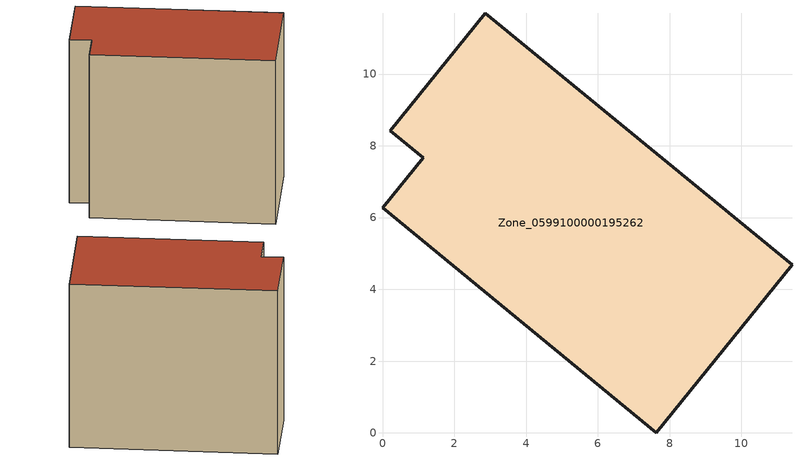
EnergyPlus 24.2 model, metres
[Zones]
Zone_0599100000195262
 floor ground (C_G): 0.21,8.42 2.86,11.7 11.41,4.68 7.63,0 0,6.27 1.14,7.67 z0
 wall outside (C_F): 7.63,0 11.41,4.68 2.86,11.7 0.21,8.42 1.14,7.67 0,6.27 7.63,0 z0:9.52
 roof outside (C_R): 2.86,11.7 0.21,8.42 1.14,7.67 0,6.27 7.63,0 11.41,4.68 z9.52
[BUILDING]
Pand.0599100000195262: North Axis=0; Terrain=City; Loads Convergence Tolerance Value=0.04; Temperature Convergence Tolerance Value=0.4; Solar Distribution=FullExterior; Maximum Number of Warmup Days=25; Minimum Number of Warmup Days=1
[Site:Location]
Rotterdam.The.Hague.AP_ZH_NLD Design_Conditions: Latitude=51.96; Longitude=4.45; Time Zone=1; Elevation=-4.5
[SITE:GROUNDTEMPERATURE:BUILDINGSURFACE]
18, 18, 18, 18, 18, 18, 18, 18, 18, 18, 18, 18
[MATERIAL] Thermal Absorptance=0.9; Solar Absorptance=0.7; Visible Absorptance=0.7
Name | Roughness | Thickness | Conductivity | Density | Specific Heat
G.TI.1946 | MediumSmooth | 0.15 | 1 | 540 | 1210
F.TI.1946 | Rough | 0.3 | 0.857143 | 1920 | 840
R.TI.1946 | MediumRough | 0.2 | 0.1 | 1500 | 1000
[CONSTRUCTION]
C_G: G.TI.1946
C_F: F.TI.1946
C_R: R.TI.1946
[ZONE]
Zone_0599100000195262: Type=1; Multiplier=1; Ceiling Height=Autocalculate; Volume=Autocalculate; Floor Area=autocalculate; Part of Total Floor Area=Yes
[ZONEINFILTRATION:DESIGNFLOWRATE]
Infil_Zone_0599100000195262: Zone or ZoneList or Space or SpaceList=Zone_0599100000195262; Schedule=AlwaysOn; Design Flow Rate Calculation Method=Flow/Area; Flow Rate per Floor Area=0.003; Constant Term Coefficient=1; Temperature Term Coefficient=0; Velocity Term Coefficient=0; Velocity Squared Term Coefficient=0
[HVACTEMPLATE:ZONE:IDEALLOADSAIRSYSTEM]
Zone_0599100000195262: Maximum Heating Supply Air Temperature=50; Minimum Cooling Supply Air Temperature=13; Maximum Heating Supply Air Humidity Ratio=0.0156; Minimum Cooling Supply Air Humidity Ratio=0.0077; Heating Limit=NoLimit; Cooling Limit=NoLimit; Dehumidification Control Type=ConstantSensibleHeatRatio; Cooling Sensible Heat Ratio=0.7; Dehumidification Setpoint=60; Humidification Control Type=None; Humidification Setpoint=30; Outdoor Air Method=None; Outdoor Air Flow Rate per Person=0.00944; Outdoor Air Flow Rate per Zone Floor Area=0; Outdoor Air Flow Rate per Zone=0; Demand Controlled Ventilation Type=None; Outdoor Air Economizer Type=NoEconomizer; Heat Recovery Type=None; Sensible Heat Recovery Effectiveness=0.7; Latent Heat Recovery Effectiveness=0.65
[ZONECONTROL:THERMOSTAT]
ThermostatControl_Zone_0599100000195262: Zone or ZoneList=Zone_0599100000195262; Control Type Schedule=DualSetpointControlType; Control 1=Thermostat_Zone_0599100000195262; Temperature Difference Between Cutout And Setpoint=0
[THERMOSTATSETPOINT:DUALSETPOINT]
Thermostat_Zone_0599100000195262: Heating Setpoint Temperature Schedule=HeatingSetpoint_Zone_0599100000195262; Cooling Setpoint Temperature Schedule=CoolingSetpoint_Zone_0599100000195262
[SCHEDULE:COMPACT]
HeatingSetpoint_Zone_0599100000195262: Through: 12/31, For: AllDays, Until: 24:00, 21
CoolingSetpoint_Zone_0599100000195262: Through: 12/31, For: AllDays, Until: 24:00, 24
DualSetpointControlType: Through: 12/31, For: AllDays, Until: 24:00, 4
AlwaysOn: Through: 12/31, For: AllDays, Until: 24:00, 1
